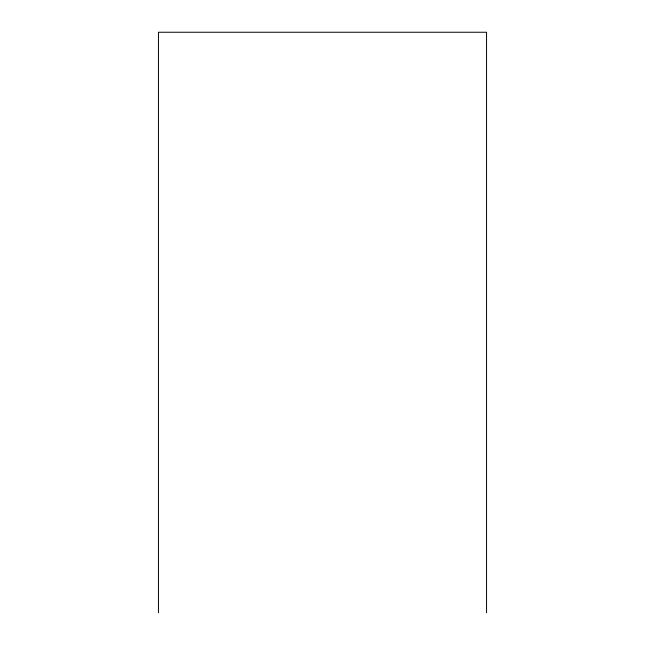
<?xml version="1.0" encoding="UTF-8"?>
<svg xmlns="http://www.w3.org/2000/svg" width="645" height="645" viewBox="0 0 645 645"><rect width="100%" height="100%" fill="white"/><g stroke="black" fill="none" stroke-linecap="round" stroke-linejoin="round"><path stroke-width="0.97" d="M486.548 612.75L486.548 32.25L158.452 32.25L158.452 612.75"/></g></svg>
